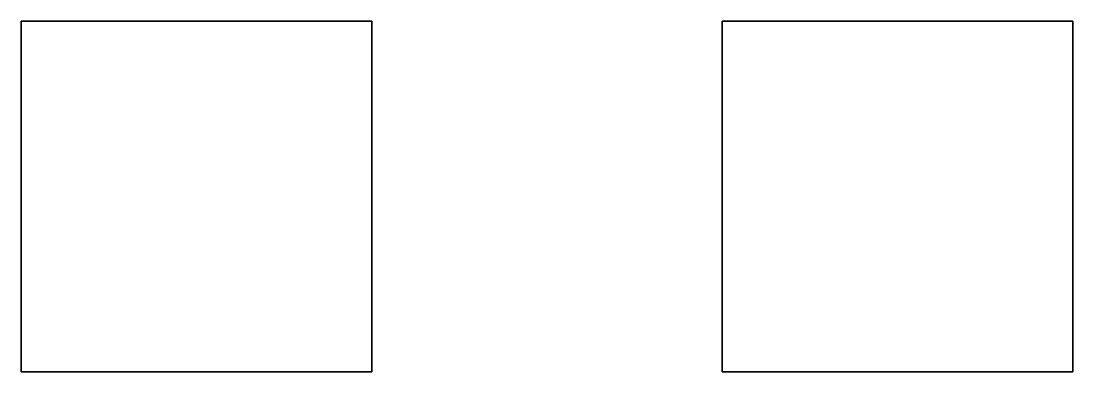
# Model space of a CAD drawing. Header units: millimetres. Extents: x -19 to 0.8, y -3.3 to 6.
# Drawn here: x -19 to -16, y 4.97 to 5.97 of the extents above.
import ezdxf

# ---------------------------------------------------------------- set-up
doc = ezdxf.new("R2010")
doc.units = ezdxf.units.MM

msp = doc.modelspace()

# ---------------------------------------------------------------- linework, layer by layer
for points in [[(-18, 5.97, 1), (-18, 5.97), (-19, 5.97), (-19, 5.97, 1)], [(-18, 5.97), (-18, 4.97), (-19, 4.97), (-19, 5.97)], [(-19, 5.97), (-19, 4.97), (-19, 4.97, 1), (-19, 5.97, 1)], [(-19, 5.97, 1), (-19, 4.97, 1), (-18, 4.97, 1), (-18, 5.97, 1)], [(-18, 4.97, 1), (-18, 4.97), (-18, 5.97), (-18, 5.97, 1)], [(-16, 5.97), (-16, 4.97), (-17, 4.97), (-17, 5.97)], [(-17, 5.97), (-17, 4.97), (-16, 4.97), (-16, 5.97)], [(-19, 4.97, 1), (-19, 4.97), (-18, 4.97), (-18, 4.97, 1)]]:
    msp.add_3dface(points)

doc.saveas('drawing.dxf')
